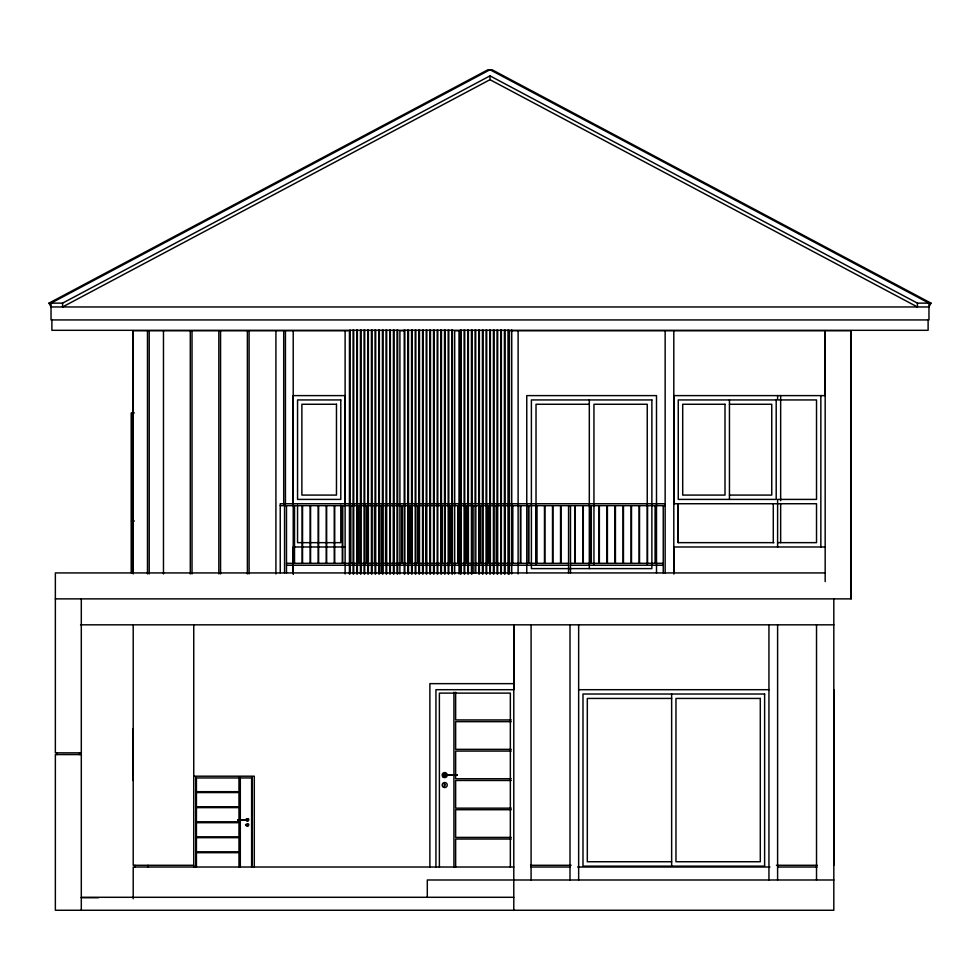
<?xml version="1.0" encoding="UTF-8"?>
<svg xmlns="http://www.w3.org/2000/svg" width="980" height="980" viewBox="0 0 980 980"><rect width="100%" height="100%" fill="white"/><g stroke="black" fill="none" stroke-linecap="round" stroke-linejoin="round"><path stroke-width="1.47" d="M131.467 412.911L131.467 572.933L131.467 412.911L134.358 412.911M133.207 780.521L133.207 728.618M133.207 571.205L133.207 330.738L349.444 330.738L349.444 573.937M293.216 574.06L293.216 546.987L345.119 546.987M293.216 503.732L293.216 395.614L345.119 395.614L345.119 503.732M673.799 574.06L673.799 546.987L825.172 546.987M833.821 865.291L833.821 689.7M55.358 598.878L851.118 598.878L851.118 330.738L509.465 330.738L509.465 573.937M247.254 825.54L247.254 824.511M247.193 825.577L247.805 825.528L247.193 824.474M247.732 825.503L247.756 824.609M931 303.139L928.967 306.961L51.033 306.961L49 303.139L487.966 69.739L492.034 69.739L931 303.139L917.427 303.139L490 75.864L62.573 303.139L49 303.139M444.357 783.951C443.536 789.059 446.537 783.78 444.516 783.963M246.801 819.476C246.237 822.122 250.353 818.753 246.801 819.476A1.85 1.85 0 0 1 245.931 819.844M917.427 303.139L917.427 306.961L490 79.686L62.573 306.961L62.573 303.139M404.226 330.738L399.901 330.738L399.901 573.937M460.698 330.738L454.683 330.738L454.683 573.937M589.311 404.262L536.023 404.262L536.023 564.284M729.451 404.262L771.75 404.262L771.75 495.084L729.451 495.084M665.151 503.732L280.243 503.732L280.243 572.933M280.243 505.656L665.151 505.656M131.467 521.029L134.358 521.029M678.258 542.651L678.258 503.732L678.136 542.651L773.943 542.651M777.606 542.651L816.524 542.651L816.524 503.732L673.799 503.732L673.799 395.614L825.172 395.614L825.172 330.738L825.172 581.581M286.491 563.316L379.236 563.316M381.147 563.316L473.904 563.316M475.815 563.316L568.572 563.316M570.483 563.316L663.24 563.316M286.491 565.24L379.236 565.24M381.147 565.24L473.904 565.24M475.815 565.24L568.572 565.24M570.483 565.24L663.24 565.24M825.172 572.933L55.358 572.933L55.358 752.848L81.303 752.848M80.556 624.824L833.821 624.824M513.79 683.648L429.889 683.648L429.889 867.018M578.653 689.7L768.957 689.7M671.643 698.434L587.314 698.434L587.314 861.739L671.643 861.739M511.205 719.933L455.639 719.933L455.639 692.26M511.205 721.66L455.639 721.66L455.639 749.345L511.205 749.345M511.205 751.072L455.639 751.072L455.639 778.745L511.205 778.745M81.303 754.576L55.358 754.576L55.358 910.261L833.821 910.261L833.821 598.878M193.746 776.197L254.298 776.197L254.298 867.018M511.205 780.484L455.639 780.484L455.639 808.157L511.205 808.157M195.767 791.681L238.973 791.681L238.973 777.508M195.767 792.563L238.973 792.563L238.973 806.748L195.767 806.748M195.767 807.63L238.973 807.63L238.973 821.804L195.767 821.804M511.205 809.713L455.639 809.713L455.639 837.398L511.205 837.398M195.767 822.698L238.973 822.698L238.973 836.871L195.767 836.871M195.767 837.667L238.973 837.667L238.973 851.841L195.767 851.841M511.205 839.039L455.639 839.039L455.639 867.018M195.767 852.686L238.973 852.686L238.973 867.018M193.746 865.291L133.207 865.291L133.207 624.824M530.548 865.291L571.144 865.291M776.466 865.291L817.234 865.291M513.79 867.018L133.207 867.018L133.207 898.734M530.658 867.018L570.005 867.018M577.637 867.018L769.974 867.018M777.606 867.018L817.112 867.018M833.821 879.991L427.292 879.991L427.292 897.288M81.303 897.288L513.79 897.288M81.303 897.717L98.6 897.717M928.109 319.933L928.109 330.309L51.891 330.309L51.891 319.933M851.118 330.738L851.118 598.878M820.848 395.614L820.848 546.987M816.524 624.824L816.524 879.991M780.656 395.614L780.656 500.682M780.656 503.732L780.656 542.651M777.606 395.614L777.606 399.938L816.524 399.938L816.524 499.408L777.606 499.408L777.606 546.987M777.606 624.824L777.606 879.991M773.281 503.732L773.281 542.651M768.945 624.824L768.945 879.991M729.451 399.938L729.451 499.408M673.799 330.738L673.799 572.933M671.643 694.024L671.643 866.149M665.151 330.738L665.151 572.933M663.24 505.656L663.24 572.933M656.502 572.933L656.502 395.614L526.762 395.614L526.762 572.933M655.596 505.656L655.596 563.316M655.216 505.656L655.216 563.316M647.56 505.656L647.56 563.316M647.241 564.284L647.241 404.262L593.954 404.262L593.954 564.284M639.524 505.656L639.524 563.316M639.144 505.656L639.144 563.316M631.5 505.656L631.5 563.316M631.108 505.656L631.108 563.316M623.464 505.656L623.464 563.316M623.084 505.656L623.084 563.316M615.428 505.656L615.428 563.316M615.048 505.656L615.048 563.316M607.404 505.656L607.404 563.316M607.012 505.656L607.012 563.316M599.368 505.656L599.368 563.316M598.988 505.656L598.988 563.316M591.332 505.656L591.332 563.316M590.952 505.656L590.952 563.316M589.311 399.938L589.311 568.608M583.296 505.656L583.296 563.316M582.916 505.656L582.916 563.316M578.653 624.824L578.653 879.991M575.272 505.656L575.272 563.316M574.893 505.656L574.893 563.316M570.483 505.656L570.483 572.933M570.005 624.824L570.005 879.991M568.572 505.656L568.572 572.933M560.928 505.656L560.928 563.316M560.548 505.656L560.548 563.316M552.892 505.656L552.892 563.316M552.512 505.656L552.512 563.316M544.856 505.656L544.856 563.316M544.476 505.656L544.476 563.316M536.832 505.656L536.832 563.316M536.44 505.656L536.44 563.316M531.087 624.824L531.087 879.991M528.796 505.656L528.796 563.316M528.416 505.656L528.416 563.316M520.76 505.656L520.76 563.316M520.38 505.656L520.38 563.316M518.114 330.738L518.114 573.937M513.79 910.261L513.79 624.824L513.79 689.7L435.941 689.7L435.941 867.018M512.736 505.656L512.736 563.316M512.344 505.656L512.344 563.316M511.744 329.966L511.744 573.962M510.347 867.018L510.347 693.117L439.383 693.117L439.383 867.018M508.681 329.966L508.681 573.962M508.069 329.966L508.069 573.962M505.019 329.966L505.019 573.962M504.7 505.656L504.7 563.316M504.406 329.966L504.406 573.962M501.356 329.966L501.356 573.962M500.743 329.966L500.743 573.962M497.693 329.966L497.693 573.962M497.081 329.966L497.081 573.962M496.664 505.656L496.664 563.316M496.284 505.656L496.284 563.316M494.03 329.966L494.03 573.962M493.418 329.966L493.418 573.962M490.368 329.966L490.368 573.962M490 75.864L490 79.686M489.755 329.966L489.755 573.962M488.628 505.656L488.628 563.316M488.248 505.656L488.248 563.316M486.705 329.966L486.705 573.962M486.092 329.966L486.092 573.962M483.042 329.966L483.042 573.962M482.43 329.966L482.43 573.962M480.604 505.656L480.604 563.316M480.225 505.656L480.225 563.316M479.379 329.966L479.379 573.962M478.767 329.966L478.767 573.962M475.716 329.966L475.716 503.818M475.815 505.656L475.815 572.933M475.104 329.966L475.104 503.818M473.904 505.656L473.904 572.933M472.054 329.966L472.054 573.962M471.441 329.966L471.441 573.962M468.391 329.966L468.391 573.962M467.779 329.966L467.779 573.962M466.26 505.656L466.26 563.316M465.88 505.656L465.88 563.316M464.728 329.966L464.728 573.962M464.116 329.966L464.116 573.962M461.066 329.966L461.066 573.962M460.453 329.966L460.453 573.962M459.007 330.738L459.007 573.937M458.224 505.656L458.224 563.316M457.844 505.656L457.844 563.316M453.924 692.26L453.924 867.018M452.454 329.966L452.454 573.949M451.854 329.966L451.854 573.949M450.188 505.656L450.188 563.316M449.808 505.656L449.808 563.316M448.791 329.966L448.791 573.949M448.179 329.966L448.179 573.949M445.128 329.966L445.128 573.949M444.712 773.845L444.712 776.332M444.516 329.966L444.516 573.949M442.164 505.656L442.164 563.316M441.784 505.656L441.784 563.316M441.466 329.966L441.466 573.949M440.853 329.966L440.853 573.949M437.803 329.966L437.803 573.949M437.19 329.966L437.19 573.949M434.14 329.966L434.14 573.949M433.748 505.656L433.748 563.316M433.528 329.966L433.528 573.949M430.477 329.966L430.477 573.949M429.865 329.966L429.865 573.949M426.815 329.966L426.815 573.949M426.202 329.966L426.202 573.949M425.712 505.656L425.712 563.316M423.152 329.966L423.152 573.949M422.539 329.966L422.539 573.949M419.489 329.966L419.489 573.949M418.877 329.966L418.877 573.949M418.068 505.656L418.068 563.316M417.676 505.656L417.676 563.316M415.826 329.966L415.826 573.949M415.214 329.966L415.214 573.949M412.163 329.966L412.163 573.949M411.551 329.966L411.551 573.949M410.032 505.656L410.032 563.316M409.652 505.656L409.652 563.316M408.501 329.966L408.501 573.949M407.888 329.966L407.888 573.949M404.838 329.966L404.838 573.949M404.226 329.966L404.226 573.949M401.996 505.656L401.996 563.316M401.616 505.656L401.616 563.316M397.684 329.966L397.684 573.949M397.072 329.966L397.072 573.949M394.021 329.966L394.021 573.949M393.96 505.656L393.96 563.316M393.58 505.656L393.58 563.316M393.409 329.966L393.409 573.949M390.346 329.966L390.346 573.949M389.746 329.966L389.746 573.949M386.684 329.966L386.684 573.949M386.083 329.966L386.083 573.949M385.936 505.656L385.936 563.316M385.557 505.656L385.557 563.316M383.021 329.966L383.021 573.949M382.421 329.966L382.421 573.949M381.147 505.656L381.147 572.933M379.358 329.966L379.358 573.949M379.236 505.656L379.236 572.933M378.746 329.966L378.746 573.949M375.695 329.966L375.695 573.949M375.083 329.966L375.083 573.949M374.838 505.656L374.838 563.316M374.458 505.656L374.458 563.316M372.033 329.966L372.033 573.949M371.42 329.966L371.42 573.949M368.37 329.966L368.37 573.949M367.757 329.966L367.757 573.949M366.814 505.656L366.814 563.316M366.422 505.656L366.422 563.316M364.707 329.966L364.707 573.949M364.095 329.966L364.095 573.949M361.044 329.966L361.044 573.949M360.432 329.966L360.432 573.949M358.778 505.656L358.778 563.316M358.398 505.656L358.398 563.316M357.382 329.966L357.382 573.949M356.769 329.966L356.769 573.949M353.719 329.966L353.719 573.949M353.106 329.966L353.106 573.949M350.742 505.656L350.742 563.316M350.362 505.656L350.362 563.316M350.056 329.966L350.056 573.949M345.119 330.738L345.119 573.937M342.706 505.656L342.706 563.316M342.326 505.656L342.326 563.316M340.795 505.227L340.795 542.651L297.553 542.651L297.553 505.227M334.682 505.656L334.682 563.316M334.303 505.656L334.303 563.316M326.646 505.656L326.646 563.316M326.267 505.656L326.267 563.316M318.61 505.656L318.61 563.316M318.231 505.656L318.231 563.316M310.587 505.656L310.587 563.316M310.195 505.656L310.195 563.316M302.55 505.656L302.55 563.316M302.171 505.656L302.171 563.316M294.514 505.656L294.514 563.316M294.135 505.656L294.135 563.316M293.216 330.738L293.216 573.937M286.491 505.656L286.491 572.933M285.437 330.738L285.437 503.573M284.568 503.732L284.568 572.933M283.71 330.738L283.71 504.382M275.919 330.738L275.919 573.937M252.277 777.508L252.277 867.018M251.615 867.018L251.615 777.948L196.429 777.948L196.429 867.018M249.104 330.738L249.104 573.937M247.377 330.738L247.377 573.937M247.475 819.292L247.475 820.566M247.181 824.67L247.181 825.38M240.308 777.508L240.308 867.018M220.561 330.738L220.561 573.937M218.834 330.738L218.834 573.937M195.767 777.508L195.767 867.018M193.746 624.824L193.746 867.018M192.019 330.738L192.019 573.937M190.292 330.738L190.292 573.937M163.476 330.738L163.476 573.937M149.205 330.738L149.205 573.937M147.906 865.291L147.906 867.018M147.478 330.738L147.478 573.937M134.934 865.291L134.934 867.018M133.207 330.738L133.207 573.937M81.303 598.878L81.303 910.261M79.576 752.848L79.576 754.576M57.085 752.848L57.085 754.576M446.696 774.923A2.07 2.07 0 0 1 445.582 774.212M445.582 775.964A2.07 2.07 0 0 1 446.696 775.254M245.931 820.027A1.85 1.85 0 0 1 246.801 820.37M245.588 819.598C248.32 824.793 251.137 815.813 245.588 819.598M245.588 824.695C248.32 829.876 251.137 820.909 245.588 824.695M490 69.739L51.033 303.139L51.033 319.933L928.967 319.933L928.967 303.139L490 69.739M340.795 399.938L297.553 399.938L297.553 499.408L340.795 499.408L340.795 399.938M651.872 399.938L531.393 399.938L531.393 568.608L651.872 568.608L651.872 399.938M776.197 399.938L678.258 399.938L678.258 499.408L776.197 499.408L776.197 399.938M336.471 404.262L301.877 404.262L301.877 495.084L336.471 495.084L336.471 404.262M725.004 404.262L682.705 404.262L682.705 495.084L725.004 495.084L725.004 404.262M764.62 694.024L582.99 694.024L582.99 866.149L764.62 866.149L764.62 694.024M760.296 698.434L675.967 698.434L675.967 861.739L760.296 861.739L760.296 698.434M457.329 774.923L445.949 775.254L457.329 774.923M246.519 819.844L237.662 820.015L246.519 819.844M442.923 776.87A2.524 2.524 0 0 0 447.149 775.744A2.524 2.524 0 0 0 444.063 772.644A2.524 2.524 0 0 0 442.923 776.87M444.087 776.16A1.237 1.237 0 0 0 445.937 775.094A1.237 1.237 0 0 0 444.087 774.016A1.237 1.237 0 0 0 444.087 776.16M443.45 787.222A2.524 2.524 0 0 0 447.248 785.041A2.524 2.524 0 0 0 443.45 782.848A2.524 2.524 0 0 0 443.45 787.222"/></g></svg>
